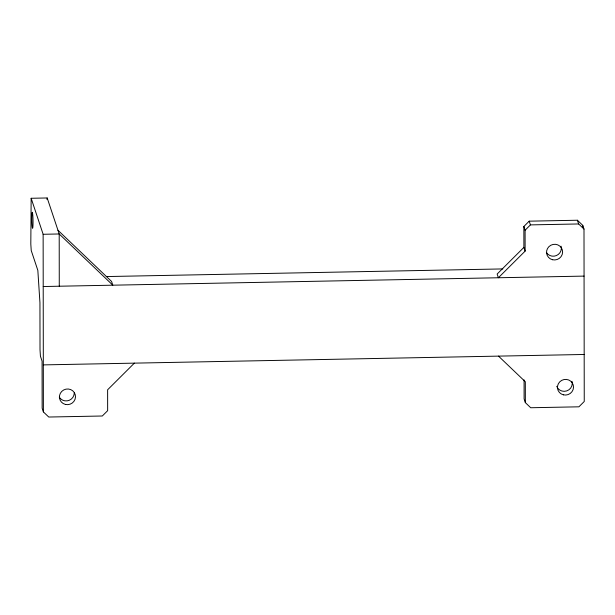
<?xml version="1.0" encoding="UTF-8"?>
<svg xmlns="http://www.w3.org/2000/svg" width="615" height="615" viewBox="0 0 615 615"><rect width="100%" height="100%" fill="white"/><g stroke="black" fill="none" stroke-linecap="round" stroke-linejoin="round"><path stroke-width="0.92" d="M59.271 286.213L59.201 233.969L47.194 197.969L31.157 198.276L30.811 244.055L31.234 250.52L37.838 270.385L39.944 302.718L40.013 349.735L40.429 356.2L42.081 361.166L42.151 408.191L43.388 411.912L48.754 417.032L102.305 416.001L107.648 410.674L107.625 389.779L134.362 363.134M47.024 199.56L47.194 197.969M523.888 247.391L497.151 274.029L498.388 277.757L525.125 251.12L523.888 247.391L523.857 226.497L529.2 221.169L577.4 220.239L582.759 225.359L583.996 229.088L584.25 401.487L578.899 406.815L530.707 407.745L525.348 402.625L524.103 398.904L524.08 379.901M525.125 251.12L525.095 230.218L530.438 224.89L578.638 223.96L583.996 229.088M31.157 198.276L43.135 234.284L59.201 233.969L112.822 285.183L111.584 281.462L57.956 230.248M106.303 276.565L502.816 268.924M43.211 286.529L584.066 276.104M43.327 364.895L584.181 354.471M498.504 356.123L525.318 381.731L525.348 402.625M577.4 220.239L578.638 223.96M529.2 221.169L530.438 224.89M523.857 226.497L525.095 230.218M582.759 225.359L582.766 227.281M43.135 234.284L43.388 411.912M74.261 392.939A8.057 7.811 -18.4 0 1 59.278 397.144M561.095 246.215A8.057 7.811 -18.4 0 1 546.389 252.442M572.004 381.323A8.057 7.811 -18.4 0 1 566.669 390.925A8.057 7.811 -18.4 0 1 556.706 386.32M31.88 214.758A8.057 0.6 88.9 0 0 32.434 228.119A8.057 0.6 88.9 0 0 32.949 217.979A8.057 0.6 88.9 0 0 31.88 214.758M552.508 259.73A8.057 7.811 -18.4 0 0 562.333 249.936A8.057 7.811 -18.4 0 0 548.888 246.684A8.057 7.811 -18.4 0 0 552.508 259.73M65.398 404.432A8.057 7.811 -18.4 0 0 75.222 394.638A8.057 7.811 -18.4 0 0 61.777 391.386A8.057 7.811 -18.4 0 0 65.398 404.432M563.417 394.83A8.057 7.811 -18.4 0 0 573.241 385.044A8.057 7.811 -18.4 0 0 559.796 381.792A8.057 7.811 -18.4 0 0 563.417 394.83"/></g></svg>
